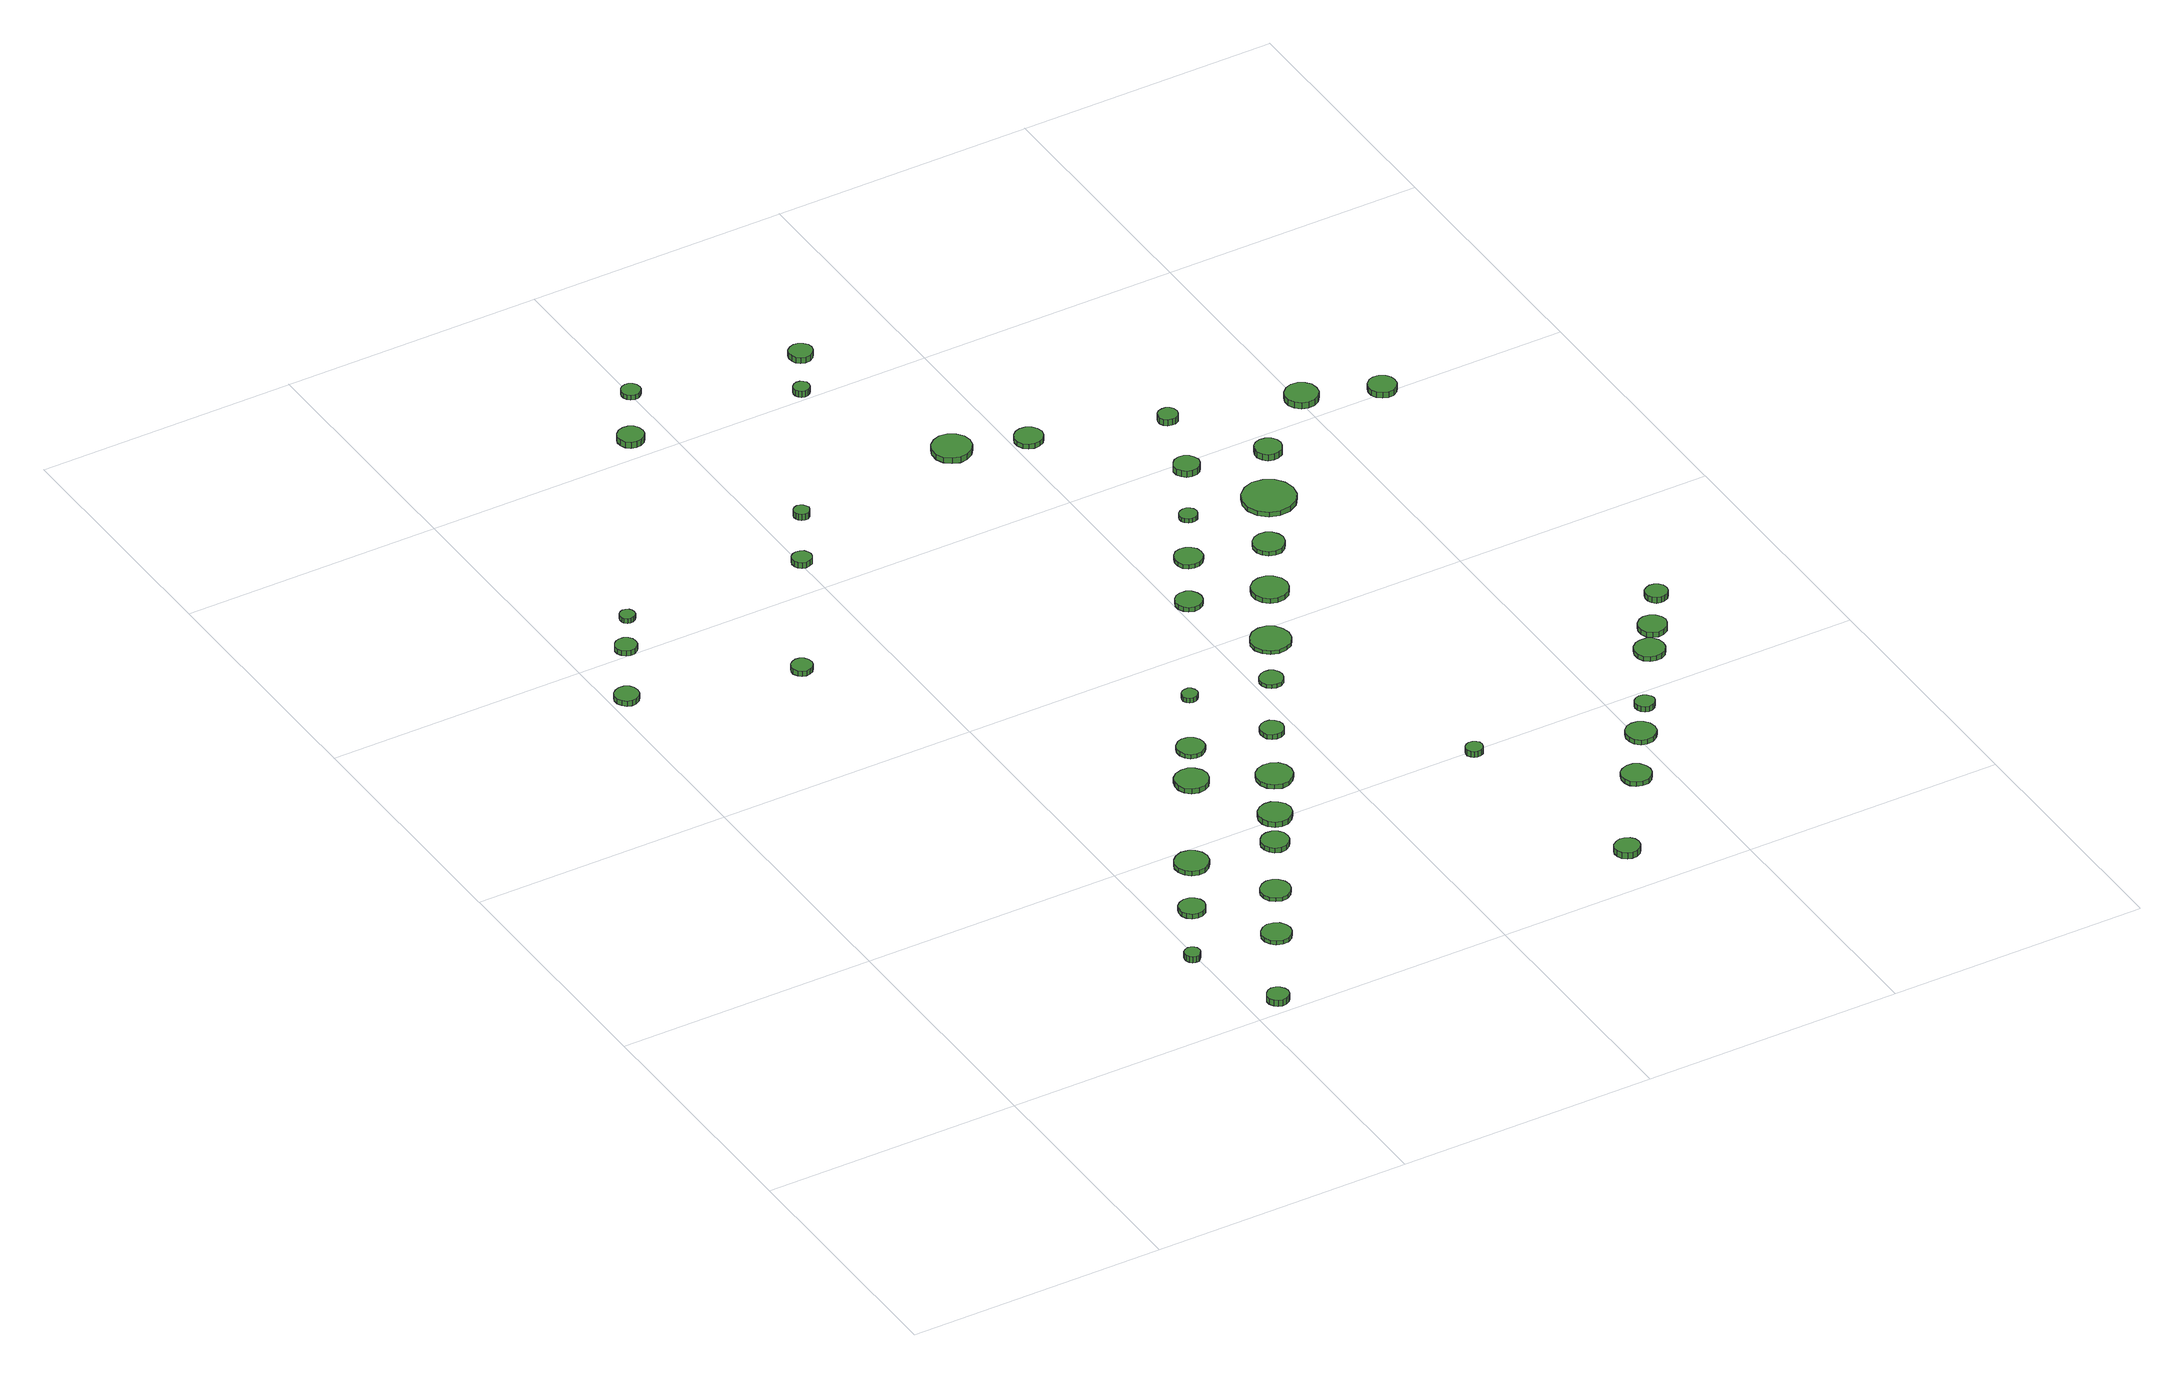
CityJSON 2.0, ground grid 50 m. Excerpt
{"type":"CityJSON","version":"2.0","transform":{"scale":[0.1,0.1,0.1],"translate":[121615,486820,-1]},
"CityObjects":{
"tree1":{"type":"SolitaryVegetationObject","attributes":{"function":"something"},"geometry":[{"type":"MultiSurface","lod":"1","boundaries":[[[0,1,2,3,4,5,6,7,8,9,10,11,12,13,14]],[[15,16,17,18,19,20,21,22,23,24,25,26,27,28,29]],[[0,29,28,1]],[[1,28,27,2]],[[2,27,26,3]],[[3,26,25,4]],[[4,25,24,5]],[[5,24,23,6]],[[6,23,22,7]],[[7,22,21,8]],[[8,21,20,9]],[[9,20,19,10]],[[10,19,18,11]],[[11,18,17,12]],[[12,17,16,13]],[[13,16,15,14]],[[14,15,29,0]]]}]},
"tree2":{"type":"SolitaryVegetationObject","attributes":{"function":"something"},"geometry":[{"type":"MultiSurface","lod":"1","boundaries":[[[30,31,32,33,34,35,36,37,38,39,40,41,42,43,44]],[[45,46,47,48,49,50,51,52,53,54,55,56,57,58,59]],[[30,59,58,31]],[[31,58,57,32]],[[32,57,56,33]],[[33,56,55,34]],[[34,55,54,35]],[[35,54,53,36]],[[36,53,52,37]],[[37,52,51,38]],[[38,51,50,39]],[[39,50,49,40]],[[40,49,48,41]],[[41,48,47,42]],[[42,47,46,43]],[[43,46,45,44]],[[44,45,59,30]]]}]},
"tree3":{"type":"SolitaryVegetationObject","attributes":{"function":"something"},"geometry":[{"type":"MultiSurface","lod":"1","boundaries":[[[60,61,62,63,64,65,66,67,68,69,70,71,72,73,74]],[[75,76,77,78,79,80,81,82,83,84,85,86,87,88,89]],[[60,89,88,61]],[[61,88,87,62]],[[62,87,86,63]],[[63,86,85,64]],[[64,85,84,65]],[[65,84,83,66]],[[66,83,82,67]],[[67,82,81,68]],[[68,81,80,69]],[[69,80,79,70]],[[70,79,78,71]],[[71,78,77,72]],[[72,77,76,73]],[[73,76,75,74]],[[74,75,89,60]]]}]},
"tree4":{"type":"SolitaryVegetationObject","attributes":{"function":"something"},"geometry":[{"type":"MultiSurface","lod":"1","boundaries":[[[90,91,92,93,94,95,96,97,98,99,100,101,102,103,104]],[[105,106,107,108,109,110,111,112,113,114,115,116,117,118,119]],[[90,119,118,91]],[[91,118,117,92]],[[92,117,116,93]],[[93,116,115,94]],[[94,115,114,95]],[[95,114,113,96]],[[96,113,112,97]],[[97,112,111,98]],[[98,111,110,99]],[[99,110,109,100]],[[100,109,108,101]],[[101,108,107,102]],[[102,107,106,103]],[[103,106,105,104]],[[104,105,119,90]]]}]},
"tree5":{"type":"SolitaryVegetationObject","attributes":{"function":"something"},"geometry":[{"type":"MultiSurface","lod":"1","boundaries":[[[120,121,122,123,124,125,126,127,128,129,130,131,132,133,134]],[[135,136,137,138,139,140,141,142,143,144,145,146,147,148,149]],[[120,149,148,121]],[[121,148,147,122]],[[122,147,146,123]],[[123,146,145,124]],[[124,145,144,125]],[[125,144,143,126]],[[126,143,142,127]],[[127,142,141,128]],[[128,141,140,129]],[[129,140,139,130]],[[130,139,138,131]],[[131,138,137,132]],[[132,137,136,133]],[[133,136,135,134]],[[134,135,149,120]]]}]},
"tree6":{"type":"SolitaryVegetationObject","attributes":{"function":"something"},"geometry":[{"type":"MultiSurface","lod":"1","boundaries":[[[150,151,152,153,154,155,156,157,158,159,160,161,162,163,164]],[[165,166,167,168,169,170,171,172,173,174,175,176,177,178,179]],[[150,179,178,151]],[[151,178,177,152]],[[152,177,176,153]],[[153,176,175,154]],[[154,175,174,155]],[[155,174,173,156]],[[156,173,172,157]],[[157,172,171,158]],[[158,171,170,159]],[[159,170,169,160]],[[160,169,168,161]],[[161,168,167,162]],[[162,167,166,163]],[[163,166,165,164]],[[164,165,179,150]]]}]},
"tree7":{"type":"SolitaryVegetationObject","attributes":{"function":"something"},"geometry":[{"type":"MultiSurface","lod":"1","boundaries":[[[180,181,182,183,184,185,186,187,188,189,190,191,192,193,194]],[[195,196,197,198,199,200,201,202,203,204,205,206,207,208,209]],[[180,209,208,181]],[[181,208,207,182]],[[182,207,206,183]],[[183,206,205,184]],[[184,205,204,185]],[[185,204,203,186]],[[186,203,202,187]],[[187,202,201,188]],[[188,201,200,189]],[[189,200,199,190]],[[190,199,198,191]],[[191,198,197,192]],[[192,197,196,193]],[[193,196,195,194]],[[194,195,209,180]]]}]},
"tree8":{"type":"SolitaryVegetationObject","attributes":{"function":"something"},"geometry":[{"type":"MultiSurface","lod":"1","boundaries":[[[210,211,212,213,214,215,216,217,218,219,220,221,222,223,224]],[[225,226,227,228,229,230,231,232,233,234,235,236,237,238,239]],[[210,239,238,211]],[[211,238,237,212]],[[212,237,236,213]],[[213,236,235,214]],[[214,235,234,215]],[[215,234,233,216]],[[216,233,232,217]],[[217,232,231,218]],[[218,231,230,219]],[[219,230,229,220]],[[220,229,228,221]],[[221,228,227,222]],[[222,227,226,223]],[[223,226,225,224]],[[224,225,239,210]]]}]},
"tree9":{"type":"SolitaryVegetationObject","attributes":{"function":"something"},"geometry":[{"type":"MultiSurface","lod":"1","boundaries":[[[240,241,242,243,244,245,246,247,248,249,250,251,252,253,254]],[[255,256,257,258,259,260,261,262,263,264,265,266,267,268,269]],[[240,269,268,241]],[[241,268,267,242]],[[242,267,266,243]],[[243,266,265,244]],[[244,265,264,245]],[[245,264,263,246]],[[246,263,262,247]],[[247,262,261,248]],[[248,261,260,249]],[[249,260,259,250]],[[250,259,258,251]],[[251,258,257,252]],[[252,257,256,253]],[[253,256,255,254]],[[254,255,269,240]]]}]},
"tree10":{"type":"SolitaryVegetationObject","attributes":{"function":"something"},"geometry":[{"type":"MultiSurface","lod":"1","boundaries":[[[270,271,272,273,274,275,276,277,278,279,280,281,282,283,284]],[[285,286,287,288,289,290,291,292,293,294,295,296,297,298,299]],[[270,299,298,271]],[[271,298,297,272]],[[272,297,296,273]],[[273,296,295,274]],[[274,295,294,275]],[[275,294,293,276]],[[276,293,292,277]],[[277,292,291,278]],[[278,291,290,279]],[[279,290,289,280]],[[280,289,288,281]],[[281,288,287,282]],[[282,287,286,283]],[[283,286,285,284]],[[284,285,299,270]]]}]},
"tree11":{"type":"SolitaryVegetationObject","attributes":{"function":"something"},"geometry":[{"type":"MultiSurface","lod":"1","boundaries":[[[300,301,302,303,304,305,306,307,308,309,310,311,312,313,314]],[[315,316,317,318,319,320,321,322,323,324,325,326,327,328,329]],[[300,329,328,301]],[[301,328,327,302]],[[302,327,326,303]],[[303,326,325,304]],[[304,325,324,305]],[[305,324,323,306]],[[306,323,322,307]],[[307,322,321,308]],[[308,321,320,309]],[[309,320,319,310]],[[310,319,318,311]],[[311,318,317,312]],[[312,317,316,313]],[[313,316,315,314]],[[314,315,329,300]]]}]},
"tree12":{"type":"SolitaryVegetationObject","attributes":{"function":"something"},"geometry":[{"type":"MultiSurface","lod":"1","boundaries":[[[330,331,332,333,334,335,336,337,338,339,340,341,342,343,344]],[[345,346,347,348,349,350,351,352,353,354,355,356,357,358,359]],[[330,359,358,331]],[[331,358,357,332]],[[332,357,356,333]],[[333,356,355,334]],[[334,355,354,335]],[[335,354,353,336]],[[336,353,352,337]],[[337,352,351,338]],[[338,351,350,339]],[[339,350,349,340]],[[340,349,348,341]],[[341,348,347,342]],[[342,347,346,343]],[[343,346,345,344]],[[344,345,359,330]]]}]},
"tree13":{"type":"SolitaryVegetationObject","attributes":{"function":"something"},"geometry":[{"type":"MultiSurface","lod":"1","boundaries":[[[360,361,362,363,364,365,366,367,368,369,370,371,372,373,374]],[[375,376,377,378,379,380,381,382,383,384,385,386,387,388,389]],[[360,389,388,361]],[[361,388,387,362]],[[362,387,386,363]],[[363,386,385,364]],[[364,385,384,365]],[[365,384,383,366]],[[366,383,382,367]],[[367,382,381,368]],[[368,381,380,369]],[[369,380,379,370]],[[370,379,378,371]],[[371,378,377,372]],[[372,377,376,373]],[[373,376,375,374]],[[374,375,389,360]]]}]},
"tree14":{"type":"SolitaryVegetationObject","attributes":{"function":"something"},"geometry":[{"type":"MultiSurface","lod":"1","boundaries":[[[390,391,392,393,394,395,396,397,398,399,400,401,402,403,404]],[[405,406,407,408,409,410,411,412,413,414,415,416,417,418,419]],[[390,419,418,391]],[[391,418,417,392]],[[392,417,416,393]],[[393,416,415,394]],[[394,415,414,395]],[[395,414,413,396]],[[396,413,412,397]],[[397,412,411,398]],[[398,411,410,399]],[[399,410,409,400]],[[400,409,408,401]],[[401,408,407,402]],[[402,407,406,403]],[[403,406,405,404]],[[404,405,419,390]]]}]},
"tree15":{"type":"SolitaryVegetationObject","attributes":{"function":"something"},"geometry":[{"type":"MultiSurface","lod":"1","boundaries":[[[420,421,422,423,424,425,426,427,428,429,430,431,432,433,434]],[[435,436,437,438,439,440,441,442,443,444,445,446,447,448,449]],[[420,449,448,421]],[[421,448,447,422]],[[422,447,446,423]],[[423,446,445,424]],[[424,445,444,425]],[[425,444,443,426]],[[426,443,442,427]],[[427,442,441,428]],[[428,441,440,429]],[[429,440,439,430]],[[430,439,438,431]],[[431,438,437,432]],[[432,437,436,433]],[[433,436,435,434]],[[434,435,449,420]]]}]},
"tree16":{"type":"SolitaryVegetationObject","attributes":{"function":"something"},"geometry":[{"type":"MultiSurface","lod":"1","boundaries":[[[450,451,452,453,454,455,456,457,458,459,460,461,462,463,464]],[[465,466,467,468,469,470,471,472,473,474,475,476,477,478,479]],[[450,479,478,451]],[[451,478,477,452]],[[452,477,476,453]],[[453,476,475,454]],[[454,475,474,455]],[[455,474,473,456]],[[456,473,472,457]],[[457,472,471,458]],[[458,471,470,459]],[[459,470,469,460]],[[460,469,468,461]],[[461,468,467,462]],[[462,467,466,463]],[[463,466,465,464]],[[464,465,479,450]]]}]},
"tree17":{"type":"SolitaryVegetationObject","attributes":{"function":"something"},"geometry":[{"type":"MultiSurface","lod":"1","boundaries":[[[480,481,482,483,484,485,486,487,488,489,490,491,492,493,494]],[[495,496,497,498,499,500,501,502,503,504,505,506,507,508,509]],[[480,509,508,481]],[[481,508,507,482]],[[482,507,506,483]],[[483,506,505,484]],[[484,505,504,485]],[[485,504,503,486]],[[486,503,502,487]],[[487,502,501,488]],[[488,501,500,489]],[[489,500,499,490]],[[490,499,498,491]],[[491,498,497,492]],[[492,497,496,493]],[[493,496,495,494]],[[494,495,509,480]]]}]},
"tree18":{"type":"SolitaryVegetationObject","attributes":{"function":"something"},"geometry":[{"type":"MultiSurface","lod":"1","boundaries":[[[510,511,512,513,514,515,516,517,518,519,520,521,522,523,524]],[[525,526,527,528,529,530,531,532,533,534,535,536,537,538,539]],[[510,539,538,511]],[[511,538,537,512]],[[512,537,536,513]],[[513,536,535,514]],[[514,535,534,515]],[[515,534,533,516]],[[516,533,532,517]],[[517,532,531,518]],[[518,531,530,519]],[[519,530,529,520]],[[520,529,528,521]],[[521,528,527,522]],[[522,527,526,523]],[[523,526,525,524]],[[524,525,539,510]]]}]},
"tree19":{"type":"SolitaryVegetationObject","attributes":{"function":"something"},"geometry":[{"type":"MultiSurface","lod":"1","boundaries":[[[540,541,542,543,544,545,546,547,548,549,550,551,552,553,554]],[[555,556,557,558,559,560,561,562,563,564,565,566,567,568,569]],[[540,569,568,541]],[[541,568,567,542]],[[542,567,566,543]],[[543,566,565,544]],[[544,565,564,545]],[[545,564,563,546]],[[546,563,562,547]],[[547,562,561,548]],[[548,561,560,549]],[[549,560,559,550]],[[550,559,558,551]],[[551,558,557,552]],[[552,557,556,553]],[[553,556,555,554]],[[554,555,569,540]]]}]},
"tree20":{"type":"SolitaryVegetationObject","attributes":{"function":"something"},"geometry":[{"type":"MultiSurface","lod":"1","boundaries":[[[570,571,572,573,574,575,576,577,578,579,580,581,582,583,584]],[[585,586,587,588,589,590,591,592,593,594,595,596,597,598,599]],[[570,599,598,571]],[[571,598,597,572]],[[572,597,596,573]],[[573,596,595,574]],[[574,595,594,575]],[[575,594,593,576]],[[576,593,592,577]],[[577,592,591,578]],[[578,591,590,579]],[[579,590,589,580]],[[580,589,588,581]],[[581,588,587,582]],[[582,587,586,583]],[[583,586,585,584]],[[584,585,599,570]]]}]},
"tree21":{"type":"SolitaryVegetationObject","attributes":{"function":"something"},"geometry":[{"type":"MultiSurface","lod":"1","boundaries":[[[600,601,602,603,604,605,606,607,608,609,610,611,612,613,614]],[[615,616,617,618,619,620,621,622,623,624,625,626,627,628,629]],[[600,629,628,601]],[[601,628,627,602]],[[602,627,626,603]],[[603,626,625,604]],[[604,625,624,605]],[[605,624,623,606]],[[606,623,622,607]],[[607,622,621,608]],[[608,621,620,609]],[[609,620,619,610]],[[610,619,618,611]],[[611,618,617,612]],[[612,617,616,613]],[[613,616,615,614]],[[614,615,629,600]]]}]},
"tree22":{"type":"SolitaryVegetationObject","attributes":{"function":"something"},"geometry":[{"type":"MultiSurface","lod":"1","boundaries":[[[630,631,632,633,634,635,636,637,638,639,640,641,642,643,644]],[[645,646,647,648,649,650,651,652,653,654,655,656,657,658,659]],[[630,659,658,631]],[[631,658,657,632]],[[632,657,656,633]],[[633,656,655,634]],[[634,655,654,635]],[[635,654,653,636]],[[636,653,652,637]],[[637,652,651,638]],[[638,651,650,639]],[[639,650,649,640]],[[640,649,648,641]],[[641,648,647,642]],[[642,647,646,643]],[[643,646,645,644]],[[644,645,659,630]]]}]},
"tree23":{"type":"SolitaryVegetationObject","attributes":{"function":"something"},"geometry":[{"type":"MultiSurface","lod":"1","boundaries":[[[660,661,662,663,664,665,666,667,668,669,670,671,672,673,674]],[[675,676,677,678,679,680,681,682,683,684,685,686,687,688,689]],[[660,689,688,661]],[[661,688,687,662]],[[662,687,686,663]],[[663,686,685,664]],[[664,685,684,665]],[[665,684,683,666]],[[666,683,682,667]],[[667,682,681,668]],[[668,681,680,669]],[[669,680,679,670]],[[670,679,678,671]],[[671,678,677,672]],[[672,677,676,673]],[[673,676,675,674]],[[674,675,689,660]]]}]},
"tree24":{"type":"SolitaryVegetationObject","attributes":{"function":"something"},"geometry":[{"type":"MultiSurface","lod":"1","boundaries":[[[690,691,692,693,694,695,696,697,698,699,700,701,702,703,704]],[[705,706,707,708,709,710,711,712,713,714,715,716,717,718,719]],[[690,719,718,691]],[[691,718,717,692]],[[692,717,716,693]],[[693,716,715,694]],[[694,715,714,695]],[[695,714,713,696]],[[696,713,712,697]],[[697,712,711,698]],[[698,711,710,699]],[[699,710,709,700]],[[700,709,708,701]],[[701,708,707,702]],[[702,707,706,703]],[[703,706,705,704]],[[704,705,719,690]]]}]},
"tree25":{"type":"SolitaryVegetationObject","attributes":{"function":"something"},"geometry":[{"type":"MultiSurface","lod":"1","boundaries":[[[720,721,722,723,724,725,726,727,728,729,730,731,732,733,734]],[[735,736,737,738,739,740,741,742,743,744,745,746,747,748,749]],[[720,749,748,721]],[[721,748,747,722]],[[722,747,746,723]],[[723,746,745,724]],[[724,745,744,725]],[[725,744,743,726]],[[726,743,742,727]],[[727,742,741,728]],[[728,741,740,729]],[[729,740,739,730]],[[730,739,738,731]],[[731,738,737,732]],[[732,737,736,733]],[[733,736,735,734]],[[734,735,749,720]]]}]},
"tree26":{"type":"SolitaryVegetationObject","attributes":{"function":"something"},"geometry":[{"type":"MultiSurface","lod":"1","boundaries":[[[750,751,752,753,754,755,756,757,758,759,760,761,762,763,764]],[[765,766,767,768,769,770,771,772,773,774,775,776,777,778,779]],[[750,779,778,751]],[[751,778,777,752]],[[752,777,776,753]],[[753,776,775,754]],[[754,775,774,755]],[[755,774,773,756]],[[756,773,772,757]],[[757,772,771,758]],[[758,771,770,759]],[[759,770,769,760]],[[760,769,768,761]],[[761,768,767,762]],[[762,767,766,763]],[[763,766,765,764]],[[764,765,779,750]]]}]},
"tree27":{"type":"SolitaryVegetationObject","attributes":{"function":"something"},"geometry":[{"type":"MultiSurface","lod":"1","boundaries":[[[780,781,782,783,784,785,786,787,788,789,790,791,792,793,794]],[[795,796,797,798,799,800,801,802,803,804,805,806,807,808,809]],[[780,809,808,781]],[[781,808,807,782]],[[782,807,806,783]],[[783,806,805,784]],[[784,805,804,785]],[[785,804,803,786]],[[786,803,802,787]],[[787,802,801,788]],[[788,801,800,789]],[[789,800,799,790]],[[790,799,798,791]],[[791,798,797,792]],[[792,797,796,793]],[[793,796,795,794]],[[794,795,809,780]]]}]},
"tree28":{"type":"SolitaryVegetationObject","attributes":{"function":"something"},"geometry":[{"type":"MultiSurface","lod":"1","boundaries":[[[810,811,812,813,814,815,816,817,818,819,820,821,822,823,824]],[[825,826,827,828,829,830,831,832,833,834,835,836,837,838,839]],[[810,839,838,811]],[[811,838,837,812]],[[812,837,836,813]],[[813,836,835,814]],[[814,835,834,815]],[[815,834,833,816]],[[816,833,832,817]],[[817,832,831,818]],[[818,831,830,819]],[[819,830,829,820]],[[820,829,828,821]],[[821,828,827,822]],[[822,827,826,823]],[[823,826,825,824]],[[824,825,839,810]]]}]},
"tree29":{"type":"SolitaryVegetationObject","attributes":{"function":"something"},"geometry":[{"type":"MultiSurface","lod":"1","boundaries":[[[840,841,842,843,844,845,846,847,848,849,850,851,852,853,854]],[[855,856,857,858,859,860,861,862,863,864,865,866,867,868,869]],[[840,869,868,841]],[[841,868,867,842]],[[842,867,866,843]],[[843,866,865,844]],[[844,865,864,845]],[[845,864,863,846]],[[846,863,862,847]],[[847,862,861,848]],[[848,861,860,849]],[[849,860,859,850]],[[850,859,858,851]],[[851,858,857,852]],[[852,857,856,853]],[[853,856,855,854]],[[854,855,869,840]]]}]},
"tree30":{"type":"SolitaryVegetationObject","attributes":{"function":"something"},"geometry":[{"type":"MultiSurface","lod":"1","boundaries":[[[870,871,872,873,874,875,876,877,878,879,880,881,882,883,884]],[[885,886,887,888,889,890,891,892,893,894,895,896,897,898,899]],[[870,899,898,871]],[[871,898,897,872]],[[872,897,896,873]],[[873,896,895,874]],[[874,895,894,875]],[[875,894,893,876]],[[876,893,892,877]],[[877,892,891,878]],[[878,891,890,879]],[[879,890,889,880]],[[880,889,888,881]],[[881,888,887,882]],[[882,887,886,883]],[[883,886,885,884]],[[884,885,899,870]]]}]},
"tree31":{"type":"SolitaryVegetationObject","attributes":{"function":"something"},"geometry":[{"type":"MultiSurface","lod":"1","boundaries":[[[900,901,902,903,904,905,906,907,908,909,910,911,912,913,914]],[[915,916,917,918,919,920,921,922,923,924,925,926,927,928,929]],[[900,929,928,901]],[[901,928,927,902]],[[902,927,926,903]],[[903,926,925,904]],[[904,925,924,905]],[[905,924,923,906]],[[906,923,922,907]],[[907,922,921,908]],[[908,921,920,909]],[[909,920,919,910]],[[910,919,918,911]],[[911,918,917,912]],[[912,917,916,913]],[[913,916,915,914]],[[914,915,929,900]]]}]},
"tree32":{"type":"SolitaryVegetationObject","attributes":{"function":"something"},"geometry":[{"type":"MultiSurface","lod":"1","boundaries":[[[930,931,932,933,934,935,936,937,938,939,940,941,942,943,944]],[[945,946,947,948,949,950,951,952,953,954,955,956,957,958,959]],[[930,959,958,931]],[[931,958,957,932]],[[932,957,956,933]],[[933,956,955,934]],[[934,955,954,935]],[[935,954,953,936]],[[936,953,952,937]],[[937,952,951,938]],[[938,951,950,939]],[[939,950,949,940]],[[940,949,948,941]],[[941,948,947,942]],[[942,947,946,943]],[[943,946,945,944]],[[944,945,959,930]]]}]},
"tree33":{"type":"SolitaryVegetationObject","attributes":{"function":"something"},"geometry":[{"type":"MultiSurface","lod":"1","boundaries":[[[960,961,962,963,964,965,966,967,968,969,970,971,972,973,974]],[[975,976,977,978,979,980,981,982,983,984,985,986,987,988,989]],[[960,989,988,961]],[[961,988,987,962]],[[962,987,986,963]],[[963,986,985,964]],[[964,985,984,965]],[[965,984,983,966]],[[966,983,982,967]],[[967,982,981,968]],[[968,981,980,969]],[[969,980,979,970]],[[970,979,978,971]],[[971,978,977,972]],[[972,977,976,973]],[[973,976,975,974]],[[974,975,989,960]]]}]},
"tree34":{"type":"SolitaryVegetationObject","attributes":{"function":"something"},"geometry":[{"type":"MultiSurface","lod":"1","boundaries":[[[990,991,992,993,994,995,996,997,998,999,1000,1001,1002,1003,1004]],[[1005,1006,1007,1008,1009,1010,1011,1012,1013,1014,1015,1016,1017,1018,1019]],[[990,1019,1018,991]],[[991,1018,1017,992]],[[992,1017,1016,993]],[[993,1016,1015,994]],[[994,1015,1014,995]],[[995,1014,1013,996]],[[996,1013,1012,997]],[[997,1012,1011,998]],[[998,1011,1010,999]],[[999,1010,1009,1000]],[[1000,1009,1008,1001]],[[1001,1008,1007,1002]],[[1002,1007,1006,1003]],[[1003,1006,1005,1004]],[[1004,1005,1019,990]]]}]},
"tree35":{"type":"SolitaryVegetationObject","attributes":{"function":"something"},"geometry":[{"type":"MultiSurface","lod":"1","boundaries":[[[1020,1021,1022,1023,1024,1025,1026,1027,1028,1029,1030,1031,1032,1033,1034]],[[1035,1036,1037,1038,1039,1040,1041,1042,1043,1044,1045,1046,1047,1048,1049]],[[1020,1049,1048,1021]],[[1021,1048,1047,1022]],[[1022,1047,1046,1023]],[[1023,1046,1045,1024]],[[1024,1045,1044,1025]],[[1025,1044,1043,1026]],[[1026,1043,1042,1027]],[[1027,1042,1041,1028]],[[1028,1041,1040,1029]],[[1029,1040,1039,1030]],[[1030,1039,1038,1031]],[[1031,1038,1037,1032]],[[1032,1037,1036,1033]],[[1033,1036,1035,1034]],[[1034,1035,1049,1020]]]}]},
"tree36":{"type":"SolitaryVegetationObject","attributes":{"function":"something"},"geometry":[{"type":"MultiSurface","lod":"1","boundaries":[[[1050,1051,1052,1053,1054,1055,1056,1057,1058,1059,1060,1061,1062,1063,1064]],[[1065,1066,1067,1068,1069,1070,1071,1072,1073,1074,1075,1076,1077,1078,1079]],[[1050,1079,1078,1051]],[[1051,1078,1077,1052]],[[1052,1077,1076,1053]],[[1053,1076,1075,1054]],[[1054,1075,1074,1055]],[[1055,1074,1073,1056]],[[1056,1073,1072,1057]],[[1057,1072,1071,1058]],[[1058,1071,1070,1059]],[[1059,1070,1069,1060]],[[1060,1069,1068,1061]],[[1061,1068,1067,1062]],[[1062,1067,1066,1063]],[[1063,1066,1065,1064]],[[1064,1065,1079,1050]]]}]},
"tree37":{"type":"SolitaryVegetationObject","attributes":{"function":"something"},"geometry":[{"type":"MultiSurface","lod":"1","boundaries":[[[1080,1081,1082,1083,1084,1085,1086,1087,1088,1089,1090,1091,1092,1093,1094]],[[1095,1096,1097,1098,1099,1100,1101,1102,1103,1104,1105,1106,1107,1108,1109]],[[1080,1109,1108,1081]],[[1081,1108,1107,1082]],[[1082,1107,1106,1083]],[[1083,1106,1105,1084]],[[1084,1105,1104,1085]],[[1085,1104,1103,1086]],[[1086,1103,1102,1087]],[[1087,1102,1101,1088]],[[1088,1101,1100,1089]],[[1089,1100,1099,1090]],[[1090,1099,1098,1091]],[[1091,1098,1097,1092]],[[1092,1097,1096,1093]],[[1093,1096,1095,1094]],[[1094,1095,1109,1080]]]}]},
"tree38":{"type":"SolitaryVegetationObject","attributes":{"function":"something"},"geometry":[{"type":"MultiSurface","lod":"1","boundaries":[[[1110,1111,1112,1113,1114,1115,1116,1117,1118,1119,1120,1121,1122,1123,1124]],[[1125,1126,1127,1128,1129,1130,1131,1132,1133,1134,1135,1136,1137,1138,1139]],[[1110,1139,1138,1111]],[[1111,1138,1137,1112]],[[1112,1137,1136,1113]],[[1113,1136,1135,1114]],[[1114,1135,1134,1115]],[[1115,1134,1133,1116]],[[1116,1133,1132,1117]],[[1117,1132,1131,1118]],[[1118,1131,1130,1119]],[[1119,1130,1129,1120]],[[1120,1129,1128,1121]],[[1121,1128,1127,1122]],[[1122,1127,1126,1123]],[[1123,1126,1125,1124]],[[1124,1125,1139,1110]]]}]},
"tree39":{"type":"SolitaryVegetationObject","attributes":{"function":"something"},"geometry":[{"type":"MultiSurface","lod":"1","boundaries":[[[1140,1141,1142,1143,1144,1145,1146,1147,1148,1149,1150,1151,1152,1153,1154]],[[1155,1156,1157,1158,1159,1160,1161,1162,1163,1164,1165,1166,1167,1168,1169]],[[1140,1169,1168,1141]],[[1141,1168,1167,1142]],[[1142,1167,1166,1143]],[[1143,1166,1165,1144]],[[1144,1165,1164,1145]],[[1145,1164,1163,1146]],[[1146,1163,1162,1147]],[[1147,1162,1161,1148]],[[1148,1161,1160,1149]],[[1149,1160,1159,1150]],[[1150,1159,1158,1151]],[[1151,1158,1157,1152]],[[1152,1157,1156,1153]],[[1153,1156,1155,1154]],[[1154,1155,1169,1140]]]}]},
"tree40":{"type":"SolitaryVegetationObject","attributes":{"function":"something"},"geometry":[{"type":"MultiSurface","lod":"1","boundaries":[[[1170,1171,1172,1173,1174,1175,1176,1177,1178,1179,1180,1181,1182,1183,1184]],[[1185,1186,1187,1188,1189,1190,1191,1192,1193,1194,1195,1196,1197,1198,1199]],[[1170,1199,1198,1171]],[[1171,1198,1197,1172]],[[1172,1197,1196,1173]],[[1173,1196,1195,1174]],[[1174,1195,1194,1175]],[[1175,1194,1193,1176]],[[1176,1193,1192,1177]],[[1177,1192,1191,1178]],[[1178,1191,1190,1179]],[[1179,1190,1189,1180]],[[1180,1189,1188,1181]],[[1181,1188,1187,1182]],[[1182,1187,1186,1183]],[[1183,1186,1185,1184]],[[1184,1185,1199,1170]]]}]},
"tree41":{"type":"SolitaryVegetationObject","attributes":{"function":"something"},"geometry":[{"type":"MultiSurface","lod":"1","boundaries":[[[1200,1201,1202,1203,1204,1205,1206,1207,1208,1209,1210,1211,1212,1213,1214]],[[1215,1216,1217,1218,1219,1220,1221,1222,1223,1224,1225,1226,1227,1228,1229]],[[1200,1229,1228,1201]],[[1201,1228,1227,1202]],[[1202,1227,1226,1203]],[[1203,1226,1225,1204]],[[1204,1225,1224,1205]],[[1205,1224,1223,1206]],[[1206,1223,1222,1207]],[[1207,1222,1221,1208]],[[1208,1221,1220,1209]],[[1209,1220,1219,1210]],[[1210,1219,1218,1211]],[[1211,1218,1217,1212]],[[1212,1217,1216,1213]],[[1213,1216,1215,1214]],[[1214,1215,1229,1200]]]}]},
"tree42":{"type":"SolitaryVegetationObject","attributes":{"function":"something"},"geometry":[{"type":"MultiSurface","lod":"1","boundaries":[[[1230,1231,1232,1233,1234,1235,1236,1237,1238,1239,1240,1241,1242,1243,1244]],[[1245,1246,1247,1248,1249,1250,1251,1252,1253,1254,1255,1256,1257,1258,1259]],[[1230,1259,1258,1231]],[[1231,1258,1257,1232]],[[1232,1257,1256,1233]],[[1233,1256,1255,1234]],[[1234,1255,1254,1235]],[[1235,1254,1253,1236]],[[1236,1253,1252,1237]],[[1237,1252,1251,1238]],[[1238,1251,1250,1239]],[[1239,1250,1249,1240]],[[1240,1249,1248,1241]],[[1241,1248,1247,1242]],[[1242,1247,1246,1243]],[[1243,1246,1245,1244]],[[1244,1245,1259,1230]]]}]},
"tree43":{"type":"SolitaryVegetationObject","attributes":{"function":"something"},"geometry":[{"type":"MultiSurface","lod":"1","boundaries":[[[1260,1261,1262,1263,1264,1265,1266,1267,1268,1269,1270,1271,1272,1273,1274]],[[1275,1276,1277,1278,1279,1280,1281,1282,1283,1284,1285,1286,1287,1288,1289]],[[1260,1289,1288,1261]],[[1261,1288,1287,1262]],[[1262,1287,1286,1263]],[[1263,1286,1285,1264]],[[1264,1285,1284,1265]],[[1265,1284,1283,1266]],[[1266,1283,1282,1267]],[[1267,1282,1281,1268]],[[1268,1281,1280,1269]],[[1269,1280,1279,1270]],[[1270,1279,1278,1271]],[[1271,1278,1277,1272]],[[1272,1277,1276,1273]],[[1273,1276,1275,1274]],[[1274,1275,1289,1260]]]}]},
"tree44":{"type":"SolitaryVegetationObject","attributes":{"function":"something"},"geometry":[{"type":"MultiSurface","lod":"1","boundaries":[[[1290,1291,1292,1293,1294,1295,1296,1297,1298,1299,1300,1301,1302,1303,1304]],[[1305,1306,1307,1308,1309,1310,1311,1312,1313,1314,1315,1316,1317,1318,1319]],[[1290,1319,1318,1291]],[[1291,1318,1317,1292]],[[1292,1317,1316,1293]],[[1293,1316,1315,1294]],[[1294,1315,1314,1295]],[[1295,1314,1313,1296]],[[1296,1313,1312,1297]],[[1297,1312,1311,1298]],[[1298,1311,1310,1299]],[[1299,1310,1309,1300]],[[1300,1309,1308,1301]],[[1301,1308,1307,1302]],[[1302,1307,1306,1303]],[[1303,1306,1305,1304]],[[1304,1305,1319,1290]]]}]},
"tree45":{"type":"SolitaryVegetationObject","attributes":{"function":"something"},"geometry":[{"type":"MultiSurface","lod":"1","boundaries":[[[1320,1321,1322,1323,1324,1325,1326,1327,1328,1329,1330,1331,1332,1333,1334]],[[1335,1336,1337,1338,1339,1340,1341,1342,1343,1344,1345,1346,1347,1348,1349]],[[1320,1349,1348,1321]],[[1321,1348,1347,1322]],[[1322,1347,1346,1323]],[[1323,1346,1345,1324]],[[1324,1345,1344,1325]],[[1325,1344,1343,1326]],[[1326,1343,1342,1327]],[[1327,1342,1341,1328]],[[1328,1341,1340,1329]],[[1329,1340,1339,1330]],[[1330,1339,1338,1331]],[[1331,1338,1337,1332]],[[1332,1337,1336,1333]],[[1333,1336,1335,1334]],[[1334,1335,1349,1320]]]}]},
"tree46":{"type":"SolitaryVegetationObject","attributes":{"function":"something"},"geometry":[{"type":"MultiSurface","lod":"1","boundaries":[[[1350,1351,1352,1353,1354,1355,1356,1357,1358,1359,1360,1361,1362,1363,1364]],[[1365,1366,1367,1368,1369,1370,1371,1372,1373,1374,1375,1376,1377,1378,1379]],[[1350,1379,1378,1351]],[[1351,1378,1377,1352]],[[1352,1377,1376,1353]],[[1353,1376,1375,1354]],[[1354,1375,1374,1355]],[[1355,1374,1373,1356]],[[1356,1373,1372,1357]],[[1357,1372,1371,1358]],[[1358,1371,1370,1359]],[[1359,1370,1369,1360]],[[1360,1369,1368,1361]],[[1361,1368,1367,1362]],[[1362,1367,1366,1363]],[[1363,1366,1365,1364]],[[1364,1365,1379,1350]]]}]}
},
"vertices":[
[55,1390,17],[53,1400,17],[48,1407,17],[39,1412,17],[30,1413,17],[21,1410,17],[14,1404,17],[10,1395,17],[10,1385,17],[14,1377,17],[21,1370,17],[30,1367,17],[39,1368,17],[48,1373,17],[53,1381,17],[53,1381,6],[48,1373,6],[39,1368,6],[30,1367,6],[21,1370,6],[14,1377,6],[10,1385,6],[10,1395,6],[14,1404,6],[21,1410,6],[30,1413,6],[39,1412,6],[48,1407,6],[53,1400,6],[55,1390,6],
[507,218,20],[506,224,20],[502,229,20],[497,232,20],[491,233,20],[485,231,20],[480,227,20],[478,221,20],[478,215,20],[480,209,20],[485,205,20],[491,203,20],[497,203,20],[502,207,20],[506,212,20],[506,212,7],[502,207,7],[497,203,7],[491,203,7],[485,205,7],[480,209,7],[478,215,7],[478,221,7],[480,227,7],[485,231,7],[491,233,7],[497,232,7],[502,229,7],[506,224,7],[507,218,7],
[126,1518,17],[125,1526,17],[120,1533,17],[112,1537,17],[104,1538,17],[96,1535,17],[90,1530,17],[86,1522,17],[86,1514,17],[90,1506,17],[96,1500,17],[104,1497,17],[112,1498,17],[120,1503,17],[125,1509,17],[125,1509,6],[120,1503,6],[112,1498,6],[104,1497,6],[96,1500,6],[90,1506,6],[86,1514,6],[86,1522,6],[90,1530,6],[96,1535,6],[104,1538,6],[112,1537,6],[120,1533,6],[125,1526,6],[126,1518,6],
[575,28,25],[573,36,25],[568,43,25],[561,48,25],[552,49,25],[544,46,25],[538,40,25],[534,32,25],[534,24,25],[538,16,25],[544,10,25],[552,8,25],[561,9,25],[568,13,25],[573,20,25],[573,20,12],[568,13,12],[561,9,12],[552,8,12],[544,10,12],[538,16,12],[534,24,12],[534,32,12],[538,40,12],[544,46,12],[552,49,12],[561,48,12],[568,43,12],[573,36,12],[575,28,12],
[169,1595,16],[168,1601,16],[165,1606,16],[159,1609,16],[153,1610,16],[148,1608,16],[143,1604,16],[141,1598,16],[141,1592,16],[143,1587,16],[148,1583,16],[153,1581,16],[159,1582,16],[165,1585,16],[168,1589,16],[168,1589,6],[165,1585,6],[159,1582,6],[153,1581,6],[148,1583,6],[143,1587,6],[141,1592,6],[141,1598,6],[143,1604,6],[148,1608,6],[153,1610,6],[159,1609,6],[165,1606,6],[168,1601,6],[169,1595,6],
[588,340,17],[586,350,17],[580,358,17],[571,363,17],[561,364,17],[551,361,17],[543,354,17],[539,345,17],[539,334,17],[543,325,17],[551,318,17],[561,315,17],[571,316,17],[580,321,17],[586,330,17],[586,330,7],[580,321,7],[571,316,7],[561,315,7],[551,318,7],[543,325,7],[539,334,7],[539,345,7],[543,354,7],[551,361,7],[561,364,7],[571,363,7],[580,358,7],[586,350,7],[588,340,7],
[680,199,16],[678,210,16],[671,220,16],[661,225,16],[649,227,16],[638,223,16],[630,215,16],[625,205,16],[625,193,16],[630,182,16],[638,175,16],[649,171,16],[661,172,16],[671,178,16],[678,188,16],[678,188,8],[671,178,8],[661,172,8],[649,171,8],[638,175,8],[630,182,8],[625,193,8],[625,205,8],[630,215,8],[638,223,8],[649,227,8],[661,225,8],[671,220,8],[678,210,8],[680,199,8],
[361,1308,17],[359,1316,17],[354,1323,17],[347,1327,17],[339,1328,17],[331,1325,17],[325,1320,17],[321,1312,17],[321,1304,17],[325,1296,17],[331,1291,17],[339,1288,17],[347,1289,17],[354,1293,17],[359,1300,17],[359,1300,6],[354,1293,6],[347,1289,6],[339,1288,6],[331,1291,6],[325,1296,6],[321,1304,6],[321,1312,6],[325,1320,6],[331,1325,6],[339,1328,6],[347,1327,6],[354,1323,6],[359,1316,6],[361,1308,6],
[664,457,16],[661,470,16],[653,481,16],[642,487,16],[629,489,16],[616,484,16],[607,476,16],[601,464,16],[601,451,16],[607,439,16],[616,430,16],[629,426,16],[642,427,16],[653,434,16],[661,444,16],[661,444,6],[653,434,6],[642,427,6],[629,426,6],[616,430,6],[607,439,6],[601,451,6],[601,464,6],[607,476,6],[616,484,6],[629,489,6],[642,487,6],[653,481,6],[661,470,6],[664,457,6],
[745,312,15],[743,323,15],[736,333,15],[726,339,15],[714,340,15],[703,336,15],[694,328,15],[690,318,15],[690,306,15],[694,295,15],[703,288,15],[714,284,15],[726,285,15],[736,291,15],[743,301,15],[743,301,7],[736,291,7],[726,285,7],[714,284,7],[703,288,7],[694,295,7],[690,306,7],[690,318,7],[694,328,7],[703,336,7],[714,340,7],[726,339,7],[736,333,7],[743,323,7],[745,312,7],
[816,437,16],[814,448,16],[808,456,16],[798,462,16],[787,463,16],[777,460,16],[769,452,16],[765,443,16],[765,432,16],[769,422,16],[777,415,16],[787,411,16],[798,412,16],[808,418,16],[814,427,16],[814,427,6],[808,418,6],[798,412,6],[787,411,6],[777,415,6],[769,422,6],[765,432,6],[765,443,6],[769,452,6],[777,460,6],[787,463,6],[798,462,6],[808,456,6],[814,448,6],[816,437,6],
[789,669,16],[786,682,16],[778,692,16],[767,699,16],[754,700,16],[741,696,16],[731,687,16],[726,675,16],[726,662,16],[731,650,16],[741,641,16],[754,637,16],[767,639,16],[778,645,16],[786,656,16],[786,656,6],[778,645,6],[767,639,6],[754,637,6],[741,641,6],[731,650,6],[726,662,6],[726,675,6],[731,687,6],[741,696,6],[754,700,6],[767,699,6],[778,692,6],[786,682,6],[789,669,6],
[523,1584,18],[521,1591,18],[517,1598,18],[510,1601,18],[502,1602,18],[495,1600,18],[489,1595,18],[486,1588,18],[486,1580,18],[489,1573,18],[495,1568,18],[502,1566,18],[510,1567,18],[517,1570,18],[521,1577,18],[521,1577,6],[517,1570,6],[510,1567,6],[502,1566,6],[495,1568,6],[489,1573,6],[486,1580,6],[486,1588,6],[489,1595,6],[495,1600,6],[502,1602,6],[510,1601,6],[517,1598,6],[521,1591,6],[523,1584,6],
[863,507,17],[860,520,17],[852,530,17],[841,537,17],[828,538,17],[816,534,17],[806,525,17],[801,513,17],[801,500,17],[806,489,17],[816,480,17],[828,476,17],[841,477,17],[852,484,17],[860,494,17],[860,494,6],[852,484,6],[841,477,6],[828,476,6],[816,480,6],[806,489,6],[801,500,6],[801,513,6],[806,525,6],[816,534,6],[828,538,6],[841,537,6],[852,530,6],[860,520,6],[863,507,6],
[831,753,16],[829,764,16],[823,772,16],[813,778,16],[802,779,16],[792,776,16],[784,768,16],[780,758,16],[780,748,16],[784,738,16],[792,730,16],[802,727,16],[813,728,16],[823,734,16],[829,742,16],[829,742,7],[823,734,7],[813,728,7],[802,727,7],[792,730,7],[784,738,7],[780,748,7],[780,758,7],[784,768,7],[792,776,7],[802,779,7],[813,778,7],[823,772,7],[829,764,7],[831,753,7],
[456,2051,19],[454,2061,19],[448,2069,19],[439,2074,19],[429,2075,19],[419,2072,19],[411,2065,19],[407,2056,19],[407,2046,19],[411,2036,19],[419,2029,19],[429,2026,19],[439,2027,19],[448,2032,19],[454,2041,19],[454,2041,6],[448,2032,6],[439,2027,6],[429,2026,6],[419,2029,6],[411,2036,6],[407,2046,6],[407,2056,6],[411,2065,6],[419,2072,6],[429,2075,6],[439,2074,6],[448,2069,6],[454,2061,6],[456,2051,6],
[924,608,15],[921,622,15],[913,633,15],[900,640,15],[887,641,15],[873,637,15],[863,628,15],[857,615,15],[857,601,15],[863,588,15],[873,579,15],[887,574,15],[900,576,15],[913,583,15],[921,594,15],[921,594,6],[913,583,6],[900,576,6],[887,574,6],[873,579,6],[863,588,6],[857,601,6],[857,615,6],[863,628,6],[873,637,6],[887,641,6],[900,640,6],[913,633,6],[921,622,6],[924,608,6],
[586,1698,24],[584,1704,24],[581,1709,24],[576,1712,24],[570,1713,24],[564,1711,24],[559,1707,24],[557,1701,24],[557,1695,24],[559,1690,24],[564,1686,24],[570,1684,24],[576,1684,24],[581,1687,24],[584,1692,24],[584,1692,11],[581,1687,11],[576,1684,11],[570,1684,11],[564,1686,11],[559,1690,11],[557,1695,11],[557,1701,11],[559,1707,11],[564,1711,11],[570,1713,11],[576,1712,11],[581,1709,11],[584,1704,11],[586,1698,11],
[898,888,17],[897,894,17],[893,900,17],[888,903,17],[881,903,17],[875,901,17],[871,897,17],[868,891,17],[868,885,17],[871,879,17],[875,875,17],[881,873,17],[888,874,17],[893,877,17],[897,882,17],[897,882,7],[893,877,7],[888,874,7],[881,873,7],[875,875,7],[871,879,7],[868,885,7],[868,891,7],[871,897,7],[875,901,7],[881,903,7],[888,903,7],[893,900,7],[897,894,7],[898,888,7],
[520,2169,16],[518,2177,16],[514,2183,16],[507,2187,16],[500,2187,16],[492,2185,16],[487,2180,16],[484,2173,16],[484,2166,16],[487,2159,16],[492,2154,16],[500,2151,16],[507,2152,16],[514,2156,16],[518,2162,16],[518,2162,6],[514,2156,6],[507,2152,6],[500,2151,6],[492,2154,6],[487,2159,6],[484,2166,6],[484,2173,6],[487,2180,6],[492,2185,6],[500,2187,6],[507,2187,6],[514,2183,6],[518,2177,6],[520,2169,6],
[978,728,16],[976,737,16],[971,744,16],[963,749,16],[954,750,16],[945,747,16],[938,741,16],[935,732,16],[935,723,16],[938,715,16],[945,708,16],[954,706,16],[963,706,16],[971,711,16],[976,719,16],[976,719,6],[971,711,6],[963,706,6],[954,706,6],[945,708,6],[938,715,6],[935,723,6],[935,732,6],[938,741,6],[945,747,6],[954,750,6],[963,749,6],[971,744,6],[976,737,6],[978,728,6],
[1054,858,15],[1052,867,15],[1047,875,15],[1039,879,15],[1030,880,15],[1021,877,15],[1014,871,15],[1010,863,15],[1010,854,15],[1014,845,15],[1021,839,15],[1030,836,15],[1039,837,15],[1047,842,15],[1052,849,15],[1052,849,7],[1047,842,7],[1039,837,7],[1030,836,7],[1021,839,7],[1014,845,7],[1010,854,7],[1010,863,7],[1014,871,7],[1021,877,7],[1030,880,7],[1039,879,7],[1047,875,7],[1052,867,7],[1054,858,7],
[1334,102,21],[1332,112,21],[1326,119,21],[1317,124,21],[1308,125,21],[1299,122,21],[1291,116,21],[1287,107,21],[1287,97,21],[1291,88,21],[1299,82,21],[1308,79,21],[1317,80,21],[1326,85,21],[1332,93,21],[1332,93,8],[1326,85,8],[1317,80,8],[1308,79,8],[1299,82,8],[1291,88,8],[1287,97,8],[1287,107,8],[1291,116,8],[1299,122,8],[1308,125,8],[1317,124,8],[1326,119,8],[1332,112,8],[1334,102,8],
[1050,1131,16],[1048,1141,16],[1042,1150,16],[1033,1155,16],[1022,1156,16],[1012,1153,16],[1005,1146,16],[1000,1136,16],[1000,1126,16],[1005,1116,16],[1012,1109,16],[1022,1106,16],[1033,1107,16],[1042,1112,16],[1048,1121,16],[1048,1121,7],[1042,1112,7],[1033,1107,7],[1022,1106,7],[1012,1109,7],[1005,1116,7],[1000,1126,7],[1000,1136,7],[1005,1146,7],[1012,1153,7],[1022,1156,7],[1033,1155,7],[1042,1150,7],[1048,1141,7],[1050,1131,7],
[775,2017,22],[774,2024,22],[770,2029,22],[765,2032,22],[758,2033,22],[752,2031,22],[747,2026,22],[745,2021,22],[745,2014,22],[747,2008,22],[752,2004,22],[758,2002,22],[765,2003,22],[770,2006,22],[774,2011,22],[774,2011,9],[770,2006,9],[765,2003,9],[758,2002,9],[752,2004,9],[747,2008,9],[745,2014,9],[745,2021,9],[747,2026,9],[752,2031,9],[758,2033,9],[765,2032,9],[770,2029,9],[774,2024,9],[775,2017,9],
[1245,492,21],[1244,499,21],[1240,504,21],[1234,507,21],[1227,508,21],[1221,506,21],[1216,501,21],[1213,495,21],[1213,489,21],[1216,483,21],[1221,478,21],[1227,476,21],[1234,477,21],[1240,480,21],[1244,486,21],[1244,486,9],[1240,480,9],[1234,477,9],[1227,476,9],[1221,478,9],[1216,483,9],[1213,489,9],[1213,495,9],[1216,501,9],[1221,506,9],[1227,508,9],[1234,507,9],[1240,504,9],[1244,499,9],[1245,492,9],
[1127,959,15],[1124,974,15],[1115,987,15],[1102,995,15],[1086,997,15],[1071,992,15],[1060,981,15],[1053,967,15],[1053,951,15],[1060,937,15],[1071,927,15],[1086,922,15],[1102,924,15],[1115,931,15],[1124,944,15],[1124,944,7],[1115,931,7],[1102,924,7],[1086,922,7],[1071,927,7],[1060,937,7],[1053,951,7],[1053,967,7],[1060,981,7],[1071,992,7],[1086,997,7],[1102,995,7],[1115,987,7],[1124,974,7],[1127,959,7],
[936,1735,18],[933,1750,18],[924,1762,18],[910,1770,18],[895,1772,18],[881,1767,18],[869,1757,18],[863,1743,18],[863,1727,18],[869,1713,18],[881,1703,18],[895,1698,18],[910,1700,18],[924,1708,18],[933,1720,18],[933,1720,6],[924,1708,6],[910,1700,6],[895,1698,6],[881,1703,6],[869,1713,6],[863,1727,6],[863,1743,6],[869,1757,6],[881,1767,6],[895,1772,6],[910,1770,6],[924,1762,6],[933,1750,6],[936,1735,6],
[839,2116,17],[837,2125,17],[831,2132,17],[823,2137,17],[814,2138,17],[805,2135,17],[798,2129,17],[795,2121,17],[795,2111,17],[798,2103,17],[805,2097,17],[814,2094,17],[823,2095,17],[831,2100,17],[837,2107,17],[837,2107,5],[831,2100,5],[823,2095,5],[814,2094,5],[805,2097,5],[798,2103,5],[795,2111,5],[795,2121,5],[798,2129,5],[805,2135,5],[814,2138,5],[823,2137,5],[831,2132,5],[837,2125,5],[839,2116,5],
[1117,1243,16],[1115,1254,16],[1108,1263,16],[1099,1268,16],[1088,1269,16],[1077,1266,16],[1069,1258,16],[1065,1248,16],[1065,1237,16],[1069,1227,16],[1077,1220,16],[1088,1217,16],[1099,1218,16],[1108,1223,16],[1115,1232,16],[1115,1232,7],[1108,1223,7],[1099,1218,7],[1088,1217,7],[1077,1220,7],[1069,1227,7],[1065,1237,7],[1065,1248,7],[1069,1258,7],[1077,1266,7],[1088,1269,7],[1099,1268,7],[1108,1263,7],[1115,1254,7],[1117,1243,7],
[1200,1089,17],[1197,1103,17],[1188,1115,17],[1176,1122,17],[1161,1123,17],[1148,1119,17],[1137,1109,17],[1131,1096,17],[1131,1082,17],[1137,1068,17],[1148,1059,17],[1161,1054,17],[1176,1056,17],[1188,1063,17],[1197,1075,17],[1197,1075,7],[1188,1063,7],[1176,1056,7],[1161,1054,7],[1148,1059,7],[1137,1068,7],[1131,1082,7],[1131,1096,7],[1137,1109,7],[1148,1119,7],[1161,1123,7],[1176,1122,7],[1188,1115,7],[1197,1103,7],[1200,1089,7],
[1466,287,15],[1464,298,15],[1457,308,15],[1447,314,15],[1435,315,15],[1424,311,15],[1415,304,15],[1411,293,15],[1411,281,15],[1415,270,15],[1424,263,15],[1435,259,15],[1447,260,15],[1457,266,15],[1464,276,15],[1464,276,6],[1457,266,6],[1447,260,6],[1435,259,6],[1424,263,6],[1415,270,6],[1411,281,6],[1411,293,6],[1415,304,6],[1424,311,6],[1435,315,6],[1447,314,6],[1457,308,6],[1464,298,6],[1466,287,6],
[1059,1695,16],[1056,1706,16],[1050,1715,16],[1040,1720,16],[1029,1721,16],[1019,1718,16],[1011,1711,16],[1006,1701,16],[1006,1690,16],[1011,1679,16],[1019,1672,16],[1029,1669,16],[1040,1670,16],[1050,1675,16],[1056,1684,16],[1056,1684,6],[1050,1675,6],[1040,1670,6],[1029,1669,6],[1019,1672,6],[1011,1679,6],[1006,1690,6],[1006,1701,6],[1011,1711,6],[1019,1718,6],[1029,1721,6],[1040,1720,6],[1050,1715,6],[1056,1706,6],[1059,1695,6],
[1173,1354,15],[1171,1361,15],[1167,1366,15],[1161,1370,15],[1154,1370,15],[1148,1368,15],[1142,1364,15],[1139,1357,15],[1139,1350,15],[1142,1344,15],[1148,1339,15],[1154,1337,15],[1161,1338,15],[1167,1341,15],[1171,1347,15],[1171,1347,6],[1167,1341,6],[1161,1338,6],[1154,1337,6],[1148,1339,6],[1142,1344,6],[1139,1350,6],[1139,1357,6],[1142,1364,6],[1148,1368,6],[1154,1370,6],[1161,1370,6],[1167,1366,6],[1171,1361,6],[1173,1354,6],
[1264,1209,15],[1261,1221,15],[1254,1231,15],[1243,1237,15],[1231,1238,15],[1219,1234,15],[1210,1226,15],[1205,1215,15],[1205,1202,15],[1210,1191,15],[1219,1183,15],[1231,1179,15],[1243,1180,15],[1254,1187,15],[1261,1197,15],[1261,1197,6],[1254,1187,6],[1243,1180,6],[1231,1179,6],[1219,1183,6],[1210,1191,6],[1205,1202,6],[1205,1215,6],[1210,1226,6],[1219,1234,6],[1231,1238,6],[1243,1237,6],[1254,1231,6],[1261,1221,6],[1264,1209,6],
[1537,390,16],[1534,402,16],[1527,411,16],[1517,417,16],[1505,418,16],[1494,415,16],[1485,407,16],[1481,396,16],[1481,384,16],[1485,373,16],[1494,365,16],[1505,362,16],[1517,363,16],[1527,369,16],[1534,378,16],[1534,378,6],[1527,369,6],[1517,363,6],[1505,362,6],[1494,365,6],[1485,373,6],[1481,384,6],[1481,396,6],[1485,407,6],[1494,415,6],[1505,418,6],[1517,417,6],[1527,411,6],[1534,402,6],[1537,390,6],
[1251,1479,19],[1248,1489,19],[1242,1497,19],[1234,1502,19],[1224,1503,19],[1214,1500,19],[1207,1493,19],[1202,1484,19],[1202,1474,19],[1207,1465,19],[1214,1458,19],[1224,1455,19],[1234,1456,19],[1242,1461,19],[1248,1469,19],[1248,1469,6],[1242,1461,6],[1234,1456,6],[1224,1455,6],[1214,1458,6],[1207,1465,6],[1202,1474,6],[1202,1484,6],[1207,1493,6],[1214,1500,6],[1224,1503,6],[1234,1502,6],[1242,1497,6],[1248,1489,6],[1251,1479,6],
[1578,462,17],[1576,469,17],[1571,476,17],[1565,479,17],[1557,480,17],[1550,478,17],[1544,473,17],[1541,466,17],[1541,458,17],[1544,451,17],[1550,446,17],[1557,444,17],[1565,445,17],[1571,448,17],[1576,455,17],[1576,455,6],[1571,448,6],[1565,445,6],[1557,444,6],[1550,446,6],[1544,451,6],[1541,458,6],[1541,466,6],[1544,473,6],[1550,478,6],[1557,480,6],[1565,479,6],[1571,476,6],[1576,469,6],[1578,462,6],
[1353,1326,16],[1349,1346,16],[1337,1363,16],[1319,1373,16],[1298,1376,16],[1279,1369,16],[1263,1355,16],[1255,1336,16],[1255,1316,16],[1263,1297,16],[1279,1283,16],[1298,1277,16],[1319,1279,16],[1337,1289,16],[1349,1306,16],[1349,1306,6],[1337,1289,6],[1319,1279,6],[1298,1277,6],[1279,1283,6],[1263,1297,6],[1255,1316,6],[1255,1336,6],[1263,1355,6],[1279,1369,6],[1298,1376,6],[1319,1373,6],[1337,1363,6],[1349,1346,6],[1353,1326,6],
[1290,1620,22],[1288,1628,22],[1284,1634,22],[1277,1638,22],[1270,1638,22],[1262,1636,22],[1256,1631,22],[1253,1624,22],[1253,1616,22],[1256,1609,22],[1262,1604,22],[1270,1602,22],[1277,1602,22],[1284,1606,22],[1288,1612,22],[1288,1612,9],[1284,1606,9],[1277,1602,9],[1270,1602,9],[1262,1604,9],[1256,1609,9],[1253,1616,9],[1253,1624,9],[1256,1631,9],[1262,1636,9],[1270,1638,9],[1277,1638,9],[1284,1634,9],[1288,1628,9],[1290,1620,9],
[1400,1449,20],[1398,1459,20],[1392,1468,20],[1382,1473,20],[1372,1474,20],[1362,1471,20],[1354,1464,20],[1350,1454,20],[1350,1444,20],[1354,1434,20],[1362,1427,20],[1372,1424,20],[1382,1425,20],[1392,1430,20],[1398,1439,20],[1398,1439,7],[1392,1430,7],[1382,1425,7],[1372,1424,7],[1362,1427,7],[1354,1434,7],[1350,1444,7],[1350,1454,7],[1354,1464,7],[1362,1471,7],[1372,1474,7],[1382,1473,7],[1392,1468,7],[1398,1459,7],[1400,1449,7],
[1676,596,16],[1674,608,16],[1667,617,16],[1657,623,16],[1645,624,16],[1634,621,16],[1625,613,16],[1620,602,16],[1620,590,16],[1625,579,16],[1634,571,16],[1645,568,16],[1657,569,16],[1667,575,16],[1674,585,16],[1674,585,6],[1667,575,6],[1657,569,6],[1645,568,6],[1634,571,6],[1625,579,6],[1620,590,6],[1620,602,6],[1625,613,6],[1634,621,6],[1645,624,6],[1657,623,6],[1667,617,6],[1674,608,6],[1676,596,6],
[1715,654,17],[1712,664,17],[1706,673,17],[1696,679,17],[1685,680,17],[1675,677,17],[1666,669,17],[1662,659,17],[1662,648,17],[1666,638,17],[1675,631,17],[1685,627,17],[1696,628,17],[1706,634,17],[1712,643,17],[1712,643,6],[1706,634,6],[1696,628,6],[1685,627,6],[1675,631,6],[1666,638,6],[1662,648,6],[1662,659,6],[1666,669,6],[1675,677,6],[1685,680,6],[1696,679,6],[1706,673,6],[1712,664,6],[1715,654,6],
[1764,733,18],[1762,742,18],[1757,749,18],[1749,753,18],[1741,754,18],[1733,751,18],[1726,746,18],[1723,738,18],[1723,729,18],[1726,721,18],[1733,715,18],[1741,713,18],[1749,714,18],[1757,718,18],[1762,725,18],[1762,725,6],[1757,718,6],[1749,714,6],[1741,713,6],[1733,715,6],[1726,721,6],[1723,729,6],[1723,738,6],[1726,746,6],[1733,751,6],[1741,754,6],[1749,753,6],[1757,749,6],[1762,742,6],[1764,733,6],
[1538,1558,19],[1536,1571,19],[1528,1581,19],[1517,1588,19],[1504,1589,19],[1492,1585,19],[1482,1576,19],[1477,1565,19],[1477,1552,19],[1482,1540,19],[1492,1532,19],[1504,1528,19],[1517,1529,19],[1528,1535,19],[1536,1546,19],[1536,1546,6],[1528,1535,6],[1517,1529,6],[1504,1528,6],[1492,1532,6],[1482,1540,6],[1477,1552,6],[1477,1565,6],[1482,1576,6],[1492,1585,6],[1504,1589,6],[1517,1588,6],[1528,1581,6],[1536,1571,6],[1538,1558,6],
[1670,1511,17],[1668,1521,17],[1662,1530,17],[1652,1536,17],[1641,1537,17],[1631,1534,17],[1622,1526,17],[1618,1516,17],[1618,1505,17],[1622,1495,17],[1631,1488,17],[1641,1484,17],[1652,1485,17],[1662,1491,17],[1668,1500,17],[1668,1500,5],[1662,1491,5],[1652,1485,5],[1641,1484,5],[1631,1488,5],[1622,1495,5],[1618,1505,5],[1618,1516,5],[1622,1526,5],[1631,1534,5],[1641,1537,5],[1652,1536,5],[1662,1530,5],[1668,1521,5],[1670,1511,5]
]}
